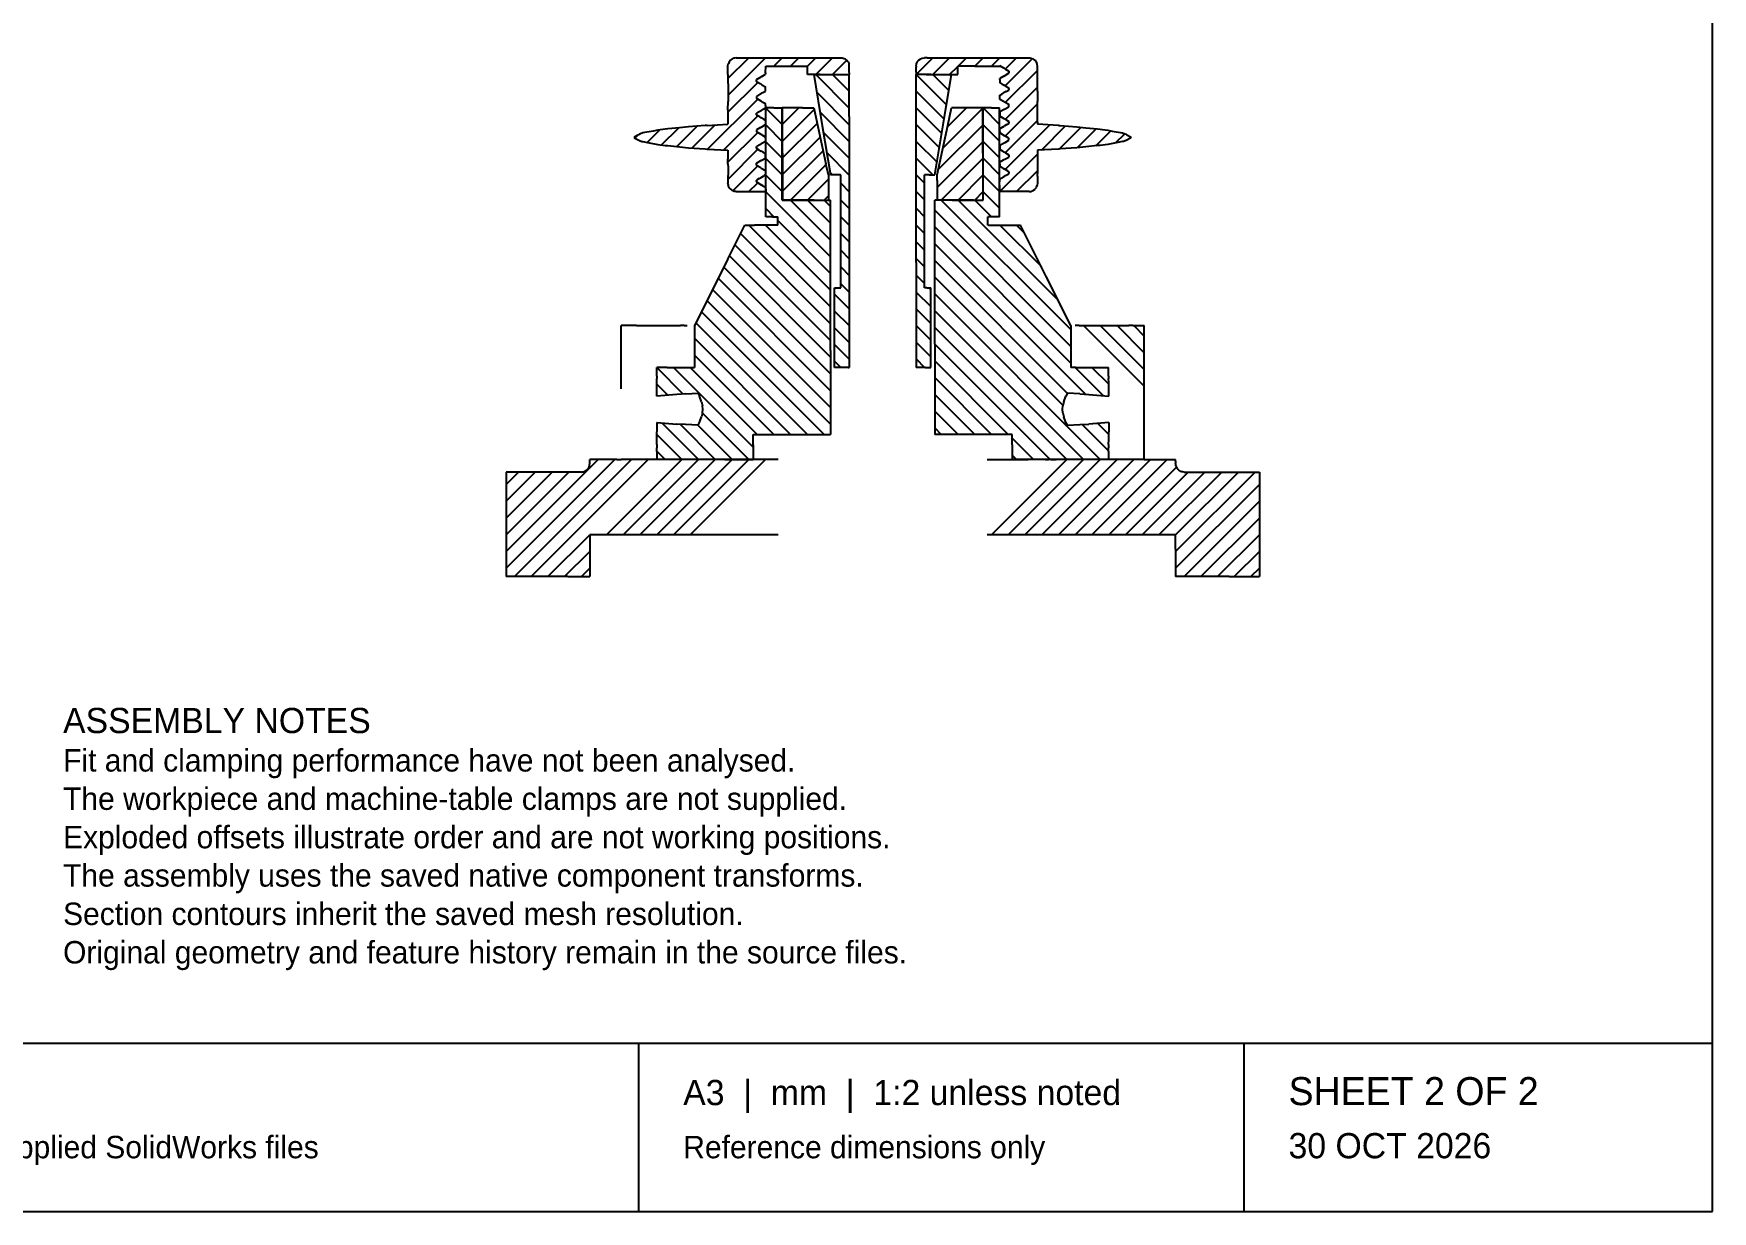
# Model space of a CAD drawing. Header units: millimetres. Extents: x 8 to 862, y 8 to 289.
# Drawn here: x 661.7 to 862.2, y 7.8 to 148.5 of the extents above; entities that cross this region are included whole.
import ezdxf

# ---------------------------------------------------------------- set-up
doc = ezdxf.new("R2010")
doc.units = ezdxf.units.MM
for name, color, linetype in [('BORDER', 7, 'Continuous'), ('HATCH', 8, 'Continuous'), ('NOTES', 7, 'Continuous'), ('OUTLINE', 7, 'Continuous')]:
    doc.layers.add(name, color=color, linetype=linetype)

msp = doc.modelspace()

# ---------------------------------------------------------------- linework, layer by layer
at = {"layer": 'BORDER'}
for p, q in [((862.24, 7.76), (862.24, 289.24)), ((457.76, 27.87), (862.24, 27.87)), ((733.99, 7.76), (733.99, 27.87)), ((806.31, 7.76), (806.31, 27.87)), ((457.76, 7.76), (862.24, 7.76))]:
    msp.add_line(p, q, dxfattribs=at)
at = {"layer": 'HATCH'}
for p, q in [((744.62, 143.12), (747.11, 145.61)), ((744.63, 141.13), (749.11, 145.61)), ((750.11, 144.61), (751.11, 145.61)), ((752.11, 144.61), (753.11, 145.61)), ((754.11, 144.61), (755.11, 145.61)), ((755.11, 143.61), (757.11, 145.61)), ((757.11, 143.61), (758.82, 145.32)), ((767.11, 143.61), (769.11, 145.61)), ((769.11, 143.61), (771.11, 145.61)), ((771.11, 143.61), (772.08, 144.58)), ((772.11, 144.61), (773.11, 145.61)), ((774.11, 144.61), (775.11, 145.61)), ((776.11, 144.61), (777.11, 145.61)), ((777.75, 142.25), (781.01, 145.51)), ((777.76, 144.25), (779.11, 145.61)), ((744.62, 139.12), (748.18, 142.67)), ((755.11, 143.61), (759.12, 139.6)), ((757.11, 143.61), (759.12, 141.6)), ((759.11, 143.61), (759.13, 143.63)), ((759.11, 143.61), (759.12, 143.6)), ((767.11, 143.61), (770.74, 139.98)), ((769.11, 143.61), (771.03, 141.69)), ((771.11, 143.61), (771.31, 143.41)), ((777.76, 140.26), (781.6, 144.09)), ((742.19, 134.69), (748.18, 140.68)), ((755.23, 141.49), (759.12, 137.6)), ((767.1, 141.62), (770.46, 138.26)), ((777.75, 138.25), (781.59, 142.09)), ((744.08, 134.58), (748.18, 138.68)), ((749.14, 139.58), (751.14, 137.58)), ((751.11, 139.61), (751.14, 139.58)), ((751.12, 137.62), (753.11, 139.61)), ((751.12, 135.62), (754.91, 139.41)), ((755.63, 139.09), (759.12, 135.6)), ((767.1, 139.62), (770.17, 136.55)), ((770.3, 134.8), (775.11, 139.61)), ((770.86, 137.36), (773.11, 139.61)), ((775.11, 139.61), (777.08, 137.64)), ((777.76, 136.25), (781.6, 140.1)), ((734.99, 135.49), (736.48, 136.98)), ((736.7, 135.2), (738.74, 137.24)), ((738.5, 135), (740.94, 137.43)), ((740.33, 134.83), (743.08, 137.58)), ((744.62, 133.12), (748.18, 136.67)), ((749.14, 137.58), (751.14, 135.58)), ((751.12, 133.62), (755.27, 137.77)), ((756.03, 136.69), (759.12, 133.6)), ((767.1, 137.62), (769.89, 134.83)), ((769.74, 132.24), (775.11, 137.61)), ((775.08, 137.64), (777.08, 135.64)), ((777.75, 134.25), (781.61, 138.11)), ((777.75, 132.25), (783.08, 137.58)), ((782.08, 134.57), (784.96, 137.46)), ((784.2, 134.7), (786.81, 137.31)), ((786.37, 134.87), (788.63, 137.12)), ((788.59, 135.09), (790.38, 136.88)), ((790.94, 135.43), (792.04, 136.53)), ((733.51, 136.01), (733.86, 136.36)), ((744.63, 131.12), (748.18, 134.68)), ((749.14, 135.58), (751.14, 133.58)), ((751.12, 131.62), (755.63, 136.13)), ((751.12, 129.62), (755.99, 134.49)), ((767.1, 135.62), (769.6, 133.12)), ((769.6, 130.1), (775.11, 135.61)), ((775.08, 135.64), (777.08, 133.64)), ((745.21, 129.71), (748.17, 132.67)), ((749.14, 133.58), (751.14, 131.58)), ((752.11, 128.61), (756.35, 132.85)), ((756.42, 134.29), (759.12, 131.6)), ((767.1, 133.62), (769.11, 131.61)), ((770.11, 128.61), (775.11, 133.61)), ((775.08, 133.64), (777.08, 131.64)), ((777.11, 129.61), (781.61, 134.11)), ((747.11, 129.61), (748.18, 130.68)), ((749.14, 131.58), (751.14, 129.58)), ((754.11, 128.61), (756.62, 131.12)), ((756.82, 131.9), (757.11, 131.61)), ((758.11, 130.61), (759.12, 129.6)), ((767.1, 131.62), (768.1, 130.62)), ((772.11, 128.61), (775.11, 131.61)), ((775.08, 131.64), (777.08, 129.64)), ((779.11, 129.61), (781.61, 132.11)), ((749.11, 129.61), (749.14, 129.64)), ((749.14, 129.58), (756.89, 121.83)), ((752.11, 128.61), (756.89, 123.83)), ((754.11, 128.61), (756.89, 125.83)), ((756.11, 128.61), (756.62, 129.11)), ((756.11, 128.61), (756.89, 127.83)), ((758.11, 128.61), (759.12, 127.6)), ((767.1, 129.62), (768.1, 128.62)), ((770.11, 128.61), (785.59, 113.13)), ((772.11, 128.61), (784.06, 116.65)), ((774.11, 128.61), (775.11, 129.61)), ((774.11, 128.61), (776.11, 126.61)), ((775.08, 129.64), (777.08, 127.64)), ((749.14, 127.58), (750.11, 126.61)), ((758.11, 126.61), (759.12, 125.6)), ((767.1, 127.62), (768.1, 126.62)), ((769.33, 127.39), (785.6, 111.12)), ((746.12, 124.6), (756.89, 113.83)), ((747.11, 125.61), (756.89, 115.83)), ((749.11, 125.61), (756.89, 117.83)), ((750.57, 126.15), (756.89, 119.83)), ((758.11, 124.61), (759.12, 123.6)), ((767.1, 125.62), (768.1, 124.62)), ((769.33, 125.39), (785.59, 109.12)), ((777.11, 125.61), (782.07, 120.65)), ((779.11, 125.61), (780.07, 124.65)), ((745.45, 123.26), (756.89, 111.83)), ((758.11, 122.61), (759.12, 121.6)), ((767.1, 123.62), (768.1, 122.62)), ((769.33, 123.39), (787.32, 105.4)), ((744.12, 120.6), (756.89, 107.83)), ((744.79, 121.93), (756.89, 109.83)), ((758.11, 120.61), (759.12, 119.6)), ((767.1, 121.62), (768.1, 120.62)), ((769.33, 121.39), (785.2, 105.51)), ((743.46, 119.26), (756.89, 105.83)), ((758.11, 118.61), (759.12, 117.6)), ((767.1, 119.62), (768.1, 118.62)), ((769.33, 119.39), (784.64, 104.08)), ((742.12, 116.6), (756.89, 101.83)), ((742.79, 117.93), (756.89, 103.83)), ((757.37, 117.35), (759.12, 115.6)), ((767.1, 117.62), (768.85, 115.87)), ((768.61, 118.11), (768.85, 117.87)), ((769.33, 117.39), (789.11, 97.61)), ((741.46, 115.26), (756.11, 100.61)), ((757.37, 115.35), (759.12, 113.6)), ((767.1, 115.62), (768.85, 113.87)), ((769.33, 115.39), (787.11, 97.61)), ((740.79, 113.93), (754.11, 100.61)), ((757.37, 113.35), (759.12, 111.6)), ((767.1, 113.62), (768.85, 111.87)), ((769.33, 113.39), (785.11, 97.61)), ((787.11, 113.61), (794.36, 106.36)), ((789.11, 113.61), (794.36, 108.36)), ((791.11, 113.61), (794.36, 110.36)), ((793.11, 113.61), (794.36, 112.36)), ((740.62, 112.1), (752.11, 100.61)), ((757.37, 111.35), (759.12, 109.6)), ((767.1, 111.62), (768.85, 109.87)), ((769.33, 111.39), (783.11, 97.61)), ((736.13, 108.59), (739.29, 105.43)), ((738.11, 108.61), (747.64, 99.08)), ((740.11, 108.61), (748.11, 100.61)), ((740.63, 110.09), (750.11, 100.61)), ((757.37, 109.35), (758.11, 108.61)), ((767.1, 109.62), (768.11, 108.61)), ((769.33, 109.39), (778.11, 100.61)), ((786.11, 108.61), (789.49, 105.23)), ((788.11, 108.61), (790.11, 106.61)), ((736.11, 106.6), (737.43, 105.29)), ((769.33, 107.39), (776.11, 100.61)), ((769.33, 105.39), (774.11, 100.61)), ((741.58, 103.14), (747.11, 97.61)), ((769.33, 103.39), (772.11, 100.61)), ((736.11, 100.61), (739.11, 97.61)), ((736.73, 101.99), (741.11, 97.61)), ((738.9, 101.82), (743.11, 97.61)), ((741.02, 101.7), (745.11, 97.61)), ((769.33, 101.39), (770.11, 100.61)), ((786.93, 101.79), (790.09, 98.63)), ((788.79, 101.93), (790.11, 100.61)), ((736.13, 98.59), (737.11, 97.61)), ((778.58, 100.14), (781.11, 97.61)), ((718.11, 84.61), (731.11, 97.61)), ((718.11, 86.61), (729.11, 97.61)), ((719.11, 83.61), (733.11, 97.61)), ((721.11, 83.61), (735.11, 97.61)), ((730.11, 88.61), (739.11, 97.61)), ((732.11, 88.61), (741.11, 97.61)), ((734.11, 88.61), (743.11, 97.61)), ((736.11, 88.61), (745.11, 97.61)), ((738.11, 88.61), (747.11, 97.61)), ((740.11, 88.61), (749.11, 97.61)), ((776.11, 88.61), (785.11, 97.61)), ((778.11, 88.61), (787.11, 97.61)), ((778.58, 98.14), (779.11, 97.61)), ((780.11, 88.61), (789.11, 97.61)), ((782.11, 88.61), (791.11, 97.61)), ((784.11, 88.61), (793.11, 97.61)), ((786.11, 88.61), (795.11, 97.61)), ((788.11, 88.61), (797.11, 97.61)), ((790.11, 88.61), (798.21, 96.7)), ((718.11, 88.61), (725.61, 96.11)), ((718.11, 90.61), (723.61, 96.11)), ((718.11, 92.61), (721.61, 96.11)), ((718.11, 94.61), (719.61, 96.11)), ((792.11, 88.61), (799.61, 96.11)), ((794.11, 88.61), (801.61, 96.11)), ((796.11, 88.61), (803.61, 96.11)), ((798.11, 86.61), (807.61, 96.11)), ((798.11, 88.61), (805.61, 96.11)), ((798.11, 84.61), (808.11, 94.61)), ((799.11, 83.61), (808.11, 92.61)), ((801.11, 83.61), (808.11, 90.61)), ((723.11, 83.61), (728.11, 88.61)), ((803.11, 83.61), (808.11, 88.61)), ((725.11, 83.61), (728.11, 86.61)), ((805.11, 83.61), (808.11, 86.61)), ((727.11, 83.61), (728.11, 84.61)), ((807.11, 83.61), (808.11, 84.61))]:
    msp.add_line(p, q, dxfattribs=at)
at = {"layer": 'OUTLINE'}
for p, q in [((744.62, 144.65), (744.65, 144.87)), ((744.62, 144.61), (744.62, 144.65)), ((744.62, 143.62), (744.62, 144.61)), ((744.67, 144.9), (744.65, 144.87)), ((744.75, 145.11), (744.67, 144.9)), ((744.78, 145.14), (744.75, 145.11)), ((744.91, 145.32), (744.78, 145.14)), ((744.94, 145.34), (744.91, 145.32)), ((745.12, 145.47), (744.94, 145.34)), ((745.16, 145.49), (745.12, 145.47)), ((745.36, 145.57), (745.16, 145.49)), ((745.4, 145.58), (745.36, 145.57)), ((745.62, 145.61), (745.4, 145.58)), ((745.62, 145.61), (750.45, 145.61)), ((749.12, 143.81), (749.14, 144.61)), ((749.14, 144.61), (753.56, 144.61)), ((750.45, 145.61), (758.13, 145.61)), ((753.56, 144.61), (754.12, 144.61)), ((754.12, 143.69), (754.12, 144.61)), ((758.13, 145.61), (758.27, 145.59)), ((758.27, 145.59), (758.38, 145.57)), ((758.38, 145.57), (758.52, 145.52)), ((758.52, 145.52), (758.62, 145.47)), ((758.62, 145.47), (758.74, 145.38)), ((758.74, 145.38), (758.83, 145.32)), ((758.83, 145.32), (758.92, 145.2)), ((758.92, 145.2), (758.99, 145.11)), ((758.99, 145.11), (759.05, 144.97)), ((759.05, 144.97), (759.09, 144.87)), ((759.11, 144.72), (759.09, 144.87)), ((759.12, 144.61), (759.11, 144.72)), ((759.12, 144.05), (759.12, 144.61)), ((767.09, 143.9), (767.11, 144.49)), ((767.11, 144.62), (767.14, 144.87)), ((767.11, 144.61), (767.11, 144.62)), ((767.11, 144.61), (767.11, 144.49)), ((767.14, 144.87), (767.24, 145.09)), ((767.24, 145.11), (767.39, 145.3)), ((767.24, 145.09), (767.24, 145.11)), ((767.39, 145.3), (767.4, 145.32)), ((767.4, 145.32), (767.6, 145.46)), ((767.6, 145.46), (767.61, 145.47)), ((767.61, 145.47), (767.83, 145.57)), ((767.83, 145.57), (767.85, 145.57)), ((767.85, 145.57), (768.09, 145.61)), ((768.09, 145.61), (768.11, 145.61)), ((768.41, 145.61), (768.11, 145.61)), ((768.41, 145.61), (769.2, 145.61)), ((769.2, 145.61), (780.6, 145.61)), ((774.12, 144.61), (772.08, 144.61)), ((772.08, 144.19), (772.08, 144.61)), ((774.12, 144.61), (777.08, 144.61)), ((777.08, 144.61), (777.11, 144.62)), ((777.11, 144.63), (777.11, 144.62)), ((777.57, 144.36), (777.11, 144.63)), ((780.6, 145.61), (780.69, 145.6)), ((780.69, 145.6), (780.86, 145.57)), ((780.86, 145.57), (780.94, 145.54)), ((780.94, 145.54), (781.1, 145.47)), ((781.1, 145.47), (781.17, 145.42)), ((781.17, 145.42), (781.31, 145.32)), ((781.31, 145.32), (781.36, 145.24)), ((781.36, 145.24), (781.46, 145.11)), ((781.46, 145.11), (781.5, 145.02)), ((781.5, 145.02), (781.56, 144.87)), ((781.58, 144.77), (781.56, 144.87)), ((781.6, 144.61), (781.58, 144.77)), ((781.59, 141.63), (781.6, 144.61)), ((744.62, 143.62), (744.62, 143.4)), ((744.62, 143.4), (744.64, 141.63)), ((748.13, 143.06), (748.04, 143)), ((748.04, 142.9), (748.04, 143)), ((748.04, 142.9), (748.04, 142.88)), ((748.04, 142.78), (748.04, 142.88)), ((748.04, 142.78), (748.04, 142.75)), ((748.49, 142.49), (748.04, 142.75)), ((748.13, 143.06), (748.58, 143.32)), ((748.58, 142.44), (748.49, 142.49)), ((748.68, 143.37), (748.58, 143.32)), ((748.58, 142.44), (748.68, 142.38)), ((748.68, 143.37), (749.12, 143.63)), ((749.12, 143.81), (749.12, 143.63)), ((754.12, 143.61), (754.12, 143.69)), ((755.64, 143.61), (754.12, 143.61)), ((754.88, 143.61), (755.89, 137.49)), ((754.88, 143.61), (758.47, 143.61)), ((755.64, 143.61), (758.4, 143.61)), ((758.4, 143.61), (759.13, 143.61)), ((758.47, 143.61), (759.12, 143.61)), ((759.13, 143.61), (759.12, 144.05)), ((759.12, 138.61), (759.12, 143.61)), ((767.09, 143.9), (767.09, 143.61)), ((768.31, 143.61), (767.09, 143.61)), ((768.86, 143.61), (767.1, 143.61)), ((767.1, 121.14), (767.1, 143.61)), ((768.31, 143.61), (772.08, 143.61)), ((768.86, 143.61), (771.35, 143.61)), ((770.5, 138.54), (771.35, 143.61)), ((772.08, 143.61), (772.08, 144.19)), ((777.11, 143.02), (777.1, 142.63)), ((777.39, 142.46), (777.1, 142.63)), ((777.57, 143.4), (777.11, 143.13)), ((777.11, 143.02), (777.11, 143.13)), ((777.39, 142.46), (777.64, 142.32)), ((777.65, 144.32), (777.57, 144.36)), ((777.57, 143.4), (777.65, 143.44)), ((777.71, 144.28), (777.65, 144.32)), ((777.65, 143.44), (778.12, 143.72)), ((777.71, 144.28), (778.19, 144)), ((778.12, 143.72), (778.19, 143.75)), ((778.19, 143.99), (778.19, 144)), ((778.19, 143.99), (778.19, 143.88)), ((778.19, 143.86), (778.19, 143.88)), ((778.19, 143.86), (778.19, 143.75)), ((744.64, 141.63), (744.63, 141.12)), ((744.63, 141.12), (744.63, 140.4)), ((748.44, 141.24), (748.04, 141)), ((748.04, 140.97), (748.04, 141)), ((748.04, 140.97), (748.04, 140.88)), ((748.04, 140.85), (748.04, 140.88)), ((748.04, 140.85), (748.04, 140.75)), ((748.19, 140.67), (748.04, 140.75)), ((748.58, 140.44), (748.19, 140.67)), ((748.44, 141.24), (748.58, 141.32)), ((748.58, 141.32), (748.73, 141.4)), ((748.73, 140.36), (748.58, 140.44)), ((748.68, 142.38), (749.12, 142.13)), ((748.73, 141.4), (749.12, 141.63)), ((749.11, 141.94), (749.12, 142.13)), ((749.12, 141.63), (749.11, 141.94)), ((777.1, 141.13), (777.34, 141.27)), ((777.11, 140.65), (777.1, 141.13)), ((777.11, 140.65), (777.11, 140.63)), ((777.63, 140.33), (777.11, 140.63)), ((777.34, 141.27), (777.64, 141.44)), ((777.93, 142.15), (777.64, 142.32)), ((777.88, 141.58), (777.64, 141.44)), ((777.88, 141.58), (778.18, 141.75)), ((777.93, 142.15), (778.18, 142)), ((778.18, 141.94), (778.18, 142)), ((778.18, 141.94), (778.18, 141.88)), ((778.18, 141.81), (778.18, 141.88)), ((778.18, 141.81), (778.18, 141.75)), ((781.59, 141.63), (781.59, 141.11)), ((781.59, 141.11), (781.6, 140.4)), ((744.62, 139.39), (744.61, 137.92)), ((744.62, 139.39), (744.63, 140.4)), ((748.21, 139.1), (748.04, 139)), ((748.04, 138.92), (748.04, 139)), ((748.04, 138.92), (748.04, 138.88)), ((748.04, 138.79), (748.04, 138.88)), ((748.04, 138.79), (748.04, 138.75)), ((748.42, 138.54), (748.04, 138.75)), ((748.21, 139.1), (748.58, 139.32)), ((748.58, 138.44), (748.42, 138.54)), ((748.75, 139.42), (748.58, 139.32)), ((748.96, 138.22), (748.58, 138.44)), ((748.73, 140.36), (749.12, 140.13)), ((748.75, 139.42), (749.12, 139.63)), ((749.12, 139.9), (749.12, 140.13)), ((749.12, 139.9), (749.12, 139.63)), ((750.1, 139.61), (749.14, 139.61)), ((749.14, 133.83), (749.14, 139.61)), ((750.1, 139.61), (751.14, 139.61)), ((753.52, 139.61), (751.12, 139.61)), ((751.12, 134.83), (751.12, 139.61)), ((751.14, 134.21), (751.14, 139.61)), ((753.52, 139.61), (754.87, 139.61)), ((754.87, 139.61), (756.33, 132.92)), ((759.12, 138.61), (759.12, 108.61)), ((769.35, 131.61), (770.5, 138.54)), ((770.89, 137.5), (771.35, 139.61)), ((774.07, 139.61), (771.35, 139.61)), ((775.11, 139.61), (774.07, 139.61)), ((776.12, 139.61), (775.08, 139.61)), ((775.08, 134.21), (775.08, 139.61)), ((775.11, 129.33), (775.11, 139.61)), ((776.12, 139.61), (777.08, 139.61)), ((777.08, 133.83), (777.08, 139.61)), ((777.11, 139.1), (777.1, 138.63)), ((777.1, 138.63), (777.31, 138.51)), ((777.63, 139.43), (777.11, 139.13)), ((777.11, 139.13), (777.11, 139.1)), ((777.64, 138.32), (777.31, 138.51)), ((777.63, 140.33), (777.65, 140.32)), ((777.65, 139.44), (777.63, 139.43)), ((778.18, 140.01), (777.65, 140.32)), ((777.65, 139.44), (777.66, 139.45)), ((777.66, 139.45), (778.19, 139.75)), ((778.18, 140.01), (778.19, 140)), ((778.19, 139.88), (778.19, 140)), ((778.19, 139.88), (778.19, 139.88)), ((778.19, 139.76), (778.19, 139.88)), ((778.19, 139.76), (778.19, 139.75)), ((781.6, 139.39), (781.6, 140.4)), ((781.61, 137.92), (781.6, 139.39)), ((733.95, 136.41), (733.41, 136.11)), ((734.04, 136.5), (733.95, 136.41)), ((734.17, 136.53), (734.04, 136.5)), ((734.46, 136.63), (734.17, 136.53)), ((735.68, 136.84), (734.46, 136.63)), ((736.24, 136.95), (735.68, 136.84)), ((736.54, 136.98), (736.24, 136.95)), ((737.43, 137.11), (736.54, 136.98)), ((738.85, 137.25), (737.43, 137.11)), ((739.91, 137.36), (738.85, 137.25)), ((741.92, 137.51), (739.91, 137.36)), ((742.13, 137.52), (741.92, 137.51)), ((742.13, 137.52), (744.61, 137.67)), ((744.61, 137.92), (744.61, 137.67)), ((748.51, 137.28), (748.03, 137)), ((748.03, 136.99), (748.03, 137)), ((748.03, 136.99), (748.03, 136.88)), ((748.03, 136.86), (748.03, 136.88)), ((748.03, 136.86), (748.03, 136.75)), ((748.1, 136.72), (748.03, 136.75)), ((748.58, 136.44), (748.1, 136.72)), ((748.51, 137.28), (748.58, 137.32)), ((748.58, 137.32), (748.66, 137.36)), ((748.66, 136.4), (748.58, 136.44)), ((748.66, 137.36), (749.12, 137.63)), ((748.66, 136.4), (749.12, 136.13)), ((749.12, 138.13), (748.96, 138.22)), ((749.12, 138.13), (749.11, 137.77)), ((749.11, 137.77), (749.12, 137.63)), ((755.89, 137.49), (756.87, 131.61)), ((769.6, 131.61), (770.89, 137.5)), ((777.41, 137.31), (777.1, 137.13)), ((777.11, 136.78), (777.1, 137.13)), ((777.11, 136.78), (777.1, 136.63)), ((777.54, 136.37), (777.1, 136.63)), ((777.41, 137.31), (777.64, 137.44)), ((777.85, 138.19), (777.64, 138.32)), ((777.96, 137.63), (777.64, 137.44)), ((777.85, 138.19), (778.18, 138)), ((777.96, 137.63), (778.18, 137.75)), ((778.18, 137.95), (778.18, 138)), ((778.18, 137.95), (778.18, 137.88)), ((778.18, 137.83), (778.18, 137.88)), ((778.18, 137.83), (778.18, 137.75)), ((781.61, 137.92), (781.61, 137.67)), ((784.1, 137.52), (781.61, 137.67)), ((784.1, 137.52), (784.31, 137.51)), ((784.31, 137.51), (786.31, 137.36)), ((786.31, 137.36), (787.37, 137.25)), ((787.37, 137.25), (788.79, 137.11)), ((788.79, 137.11), (789.69, 136.98)), ((789.69, 136.98), (789.99, 136.95)), ((789.99, 136.95), (790.54, 136.84)), ((790.54, 136.84), (791.76, 136.63)), ((791.76, 136.63), (792.05, 136.53)), ((792.05, 136.53), (792.18, 136.5)), ((792.18, 136.5), (792.27, 136.41)), ((792.27, 136.41), (792.81, 136.11)), ((733.41, 136.11), (733.5, 136.02)), ((733.5, 136.02), (734.04, 135.71)), ((734.04, 135.71), (734.33, 135.61)), ((734.33, 135.61), (734.46, 135.59)), ((734.46, 135.59), (735, 135.48)), ((735, 135.48), (736.23, 135.26)), ((736.23, 135.26), (737.14, 135.14)), ((737.14, 135.14), (737.43, 135.11)), ((737.43, 135.11), (738.86, 134.97)), ((738.86, 134.97), (739.92, 134.86)), ((739.92, 134.86), (741.92, 134.71)), ((741.92, 134.71), (742.13, 134.7)), ((742.13, 134.7), (744.61, 134.55)), ((744.61, 134.55), (744.61, 134.39)), ((744.61, 134.39), (744.62, 133.51)), ((748.29, 135.15), (748.04, 135)), ((748.04, 134.94), (748.04, 135)), ((748.04, 134.94), (748.04, 134.88)), ((748.04, 134.81), (748.04, 134.88)), ((748.04, 134.81), (748.04, 134.75)), ((748.34, 134.58), (748.04, 134.75)), ((748.29, 135.15), (748.58, 135.32)), ((748.34, 134.58), (748.58, 134.44)), ((748.83, 135.46), (748.58, 135.32)), ((748.88, 134.27), (748.58, 134.44)), ((748.83, 135.46), (749.12, 135.63)), ((749.11, 136.02), (749.12, 136.13)), ((749.11, 136.02), (749.12, 135.63)), ((751.12, 128.61), (751.12, 134.83)), ((777.54, 135.38), (777.1, 135.13)), ((777.1, 135.13), (777.11, 134.94)), ((777.11, 134.94), (777.1, 134.63)), ((777.49, 134.4), (777.1, 134.63)), ((777.64, 134.32), (777.49, 134.4)), ((777.54, 136.37), (777.64, 136.32)), ((777.64, 135.44), (777.54, 135.38)), ((778.09, 136.06), (777.64, 136.32)), ((777.64, 135.44), (777.73, 135.49)), ((777.73, 135.49), (778.19, 135.75)), ((778.09, 136.06), (778.19, 136)), ((778.19, 135.9), (778.19, 136)), ((778.19, 135.9), (778.19, 135.88)), ((778.19, 135.78), (778.19, 135.88)), ((778.19, 135.78), (778.19, 135.75)), ((784.1, 134.7), (781.61, 134.55)), ((781.61, 134.55), (781.61, 134.08)), ((784.31, 134.71), (784.1, 134.7)), ((786.3, 134.86), (784.31, 134.71)), ((787.36, 134.97), (786.3, 134.86)), ((788.79, 135.11), (787.36, 134.97)), ((789.09, 135.14), (788.79, 135.11)), ((789.99, 135.26), (789.09, 135.14)), ((791.22, 135.48), (789.99, 135.26)), ((791.76, 135.59), (791.22, 135.48)), ((791.89, 135.61), (791.76, 135.59)), ((792.18, 135.71), (791.89, 135.61)), ((792.72, 136.02), (792.18, 135.71)), ((792.81, 136.11), (792.72, 136.02)), ((744.62, 132.92), (744.62, 133.51)), ((744.62, 132.92), (744.63, 132.51)), ((744.63, 132.51), (744.62, 130.61)), ((748.04, 133.01), (748.03, 133)), ((748.03, 132.88), (748.03, 133)), ((748.03, 132.88), (748.03, 132.88)), ((748.03, 132.76), (748.03, 132.88)), ((748.03, 132.76), (748.03, 132.75)), ((748.56, 132.45), (748.03, 132.75)), ((748.04, 133.01), (748.57, 133.32)), ((748.57, 132.44), (748.56, 132.45)), ((748.59, 133.33), (748.57, 133.32)), ((748.57, 132.44), (748.59, 132.43)), ((748.59, 133.33), (749.11, 133.63)), ((748.59, 132.43), (749.11, 132.13)), ((749.12, 134.13), (748.88, 134.27)), ((749.11, 133.65), (749.12, 134.13)), ((749.11, 133.65), (749.11, 133.63)), ((749.14, 126.61), (749.14, 133.83)), ((751.14, 134.21), (751.14, 128.61)), ((756.62, 131.61), (756.33, 132.92)), ((775.08, 134.21), (775.08, 128.61)), ((777.08, 126.61), (777.08, 133.83)), ((777.49, 133.36), (777.1, 133.13)), ((777.11, 132.9), (777.1, 133.13)), ((777.11, 132.9), (777.1, 132.63)), ((777.47, 132.42), (777.1, 132.63)), ((777.47, 132.42), (777.64, 132.32)), ((777.49, 133.36), (777.64, 133.44)), ((777.78, 134.24), (777.64, 134.32)), ((777.64, 133.44), (778.04, 133.67)), ((777.78, 134.24), (778.18, 134)), ((778.04, 133.67), (778.18, 133.75)), ((778.18, 133.97), (778.18, 134)), ((778.18, 133.97), (778.18, 133.88)), ((778.18, 133.85), (778.18, 133.88)), ((778.18, 133.85), (778.18, 133.75)), ((781.61, 134.08), (781.61, 132.41)), ((781.61, 132.41), (781.61, 131.77)), ((744.65, 130.45), (744.62, 130.61)), ((744.65, 130.45), (744.66, 130.35)), ((748.37, 131.19), (748.04, 131)), ((748.04, 130.95), (748.04, 131)), ((748.04, 130.95), (748.04, 130.88)), ((748.04, 130.83), (748.04, 130.88)), ((748.04, 130.83), (748.04, 130.75)), ((748.27, 130.63), (748.04, 130.75)), ((748.27, 130.63), (748.58, 130.44)), ((748.37, 131.19), (748.58, 131.32)), ((748.58, 131.32), (748.91, 131.51)), ((748.81, 130.31), (748.58, 130.44)), ((749.12, 131.63), (748.91, 131.51)), ((749.11, 132.13), (749.11, 132.1)), ((749.11, 132.1), (749.12, 131.63)), ((756.62, 131.61), (756.62, 129.21)), ((758.06, 131.61), (756.87, 131.61)), ((758.06, 131.61), (758.11, 131.61)), ((758.11, 131.3), (758.11, 131.61)), ((758.11, 118.11), (758.11, 131.3)), ((768.1, 124.55), (768.1, 131.61)), ((768.67, 131.61), (768.1, 131.61)), ((768.67, 131.61), (769.35, 131.61)), ((769.61, 130.95), (769.6, 131.61)), ((769.61, 130.95), (769.6, 128.61)), ((777.08, 130.37), (777.1, 131.13)), ((777.08, 130.37), (777.08, 129.61)), ((777.1, 131.13), (777.26, 131.22)), ((777.26, 131.22), (777.64, 131.44)), ((778.01, 132.1), (777.64, 132.32)), ((777.64, 131.44), (777.8, 131.54)), ((777.8, 131.54), (778.18, 131.75)), ((778.01, 132.1), (778.18, 132)), ((778.18, 131.92), (778.18, 132)), ((778.18, 131.92), (778.18, 131.88)), ((778.18, 131.79), (778.18, 131.88)), ((778.18, 131.79), (778.18, 131.75)), ((781.6, 130.61), (781.57, 130.39)), ((781.57, 130.39), (781.57, 130.35)), ((781.61, 131.26), (781.6, 130.61)), ((781.61, 131.45), (781.61, 131.77)), ((781.61, 131.45), (781.61, 131.26)), ((744.69, 130.27), (744.66, 130.35)), ((744.76, 130.11), (744.69, 130.27)), ((744.81, 130.04), (744.76, 130.11)), ((744.92, 129.9), (744.81, 130.04)), ((744.99, 129.85), (744.92, 129.9)), ((745.12, 129.74), (744.99, 129.85)), ((745.21, 129.71), (745.12, 129.74)), ((745.37, 129.64), (745.21, 129.71)), ((745.46, 129.63), (745.37, 129.64)), ((745.62, 129.61), (745.46, 129.63)), ((745.62, 129.61), (747.36, 129.61)), ((747.36, 129.61), (749.14, 129.61)), ((748.81, 130.31), (749.12, 130.13)), ((749.13, 129.93), (749.12, 130.13)), ((749.13, 129.93), (749.14, 129.61)), ((751.12, 128.61), (755.46, 128.61)), ((754.91, 128.61), (751.14, 128.61)), ((754.91, 128.61), (756.89, 128.61)), ((755.46, 128.61), (756.62, 128.61)), ((756.62, 129.21), (756.62, 128.61)), ((756.89, 110.63), (756.89, 128.61)), ((771.4, 128.61), (769.33, 128.61)), ((769.33, 111.39), (769.33, 128.61)), ((773.97, 128.61), (769.6, 128.61)), ((771.4, 128.61), (775.08, 128.61)), ((773.97, 128.61), (775.11, 128.61)), ((775.11, 128.61), (775.11, 129.33)), ((779.96, 129.61), (777.08, 129.61)), ((780.6, 129.61), (779.96, 129.61)), ((780.6, 129.61), (780.64, 129.61)), ((780.64, 129.61), (780.86, 129.64)), ((780.86, 129.64), (780.9, 129.66)), ((780.9, 129.66), (781.1, 129.74)), ((781.1, 129.74), (781.14, 129.77)), ((781.14, 129.77), (781.31, 129.9)), ((781.31, 129.9), (781.33, 129.93)), ((781.33, 129.93), (781.47, 130.11)), ((781.47, 130.11), (781.48, 130.15)), ((781.48, 130.15), (781.57, 130.35)), ((749.93, 126.61), (749.14, 126.61)), ((749.93, 126.61), (750.57, 126.61)), ((750.57, 126.13), (750.57, 126.61)), ((775.68, 125.63), (775.68, 126.61)), ((775.74, 126.61), (775.68, 126.61)), ((777.08, 126.61), (775.74, 126.61)), ((744.59, 121.53), (746.63, 125.61)), ((746.63, 125.61), (747.78, 125.61)), ((750.57, 125.61), (747.78, 125.61)), ((750.57, 125.61), (750.57, 126.13)), ((768.1, 118.11), (768.1, 124.55)), ((775.68, 125.61), (775.68, 125.63)), ((775.74, 125.61), (775.68, 125.61)), ((775.74, 125.61), (775.95, 125.61)), ((775.95, 125.61), (779.59, 125.61)), ((782.66, 119.47), (779.59, 125.61)), ((744.59, 121.53), (740.63, 113.61)), ((767.1, 121.14), (767.1, 108.61)), ((785.59, 113.61), (782.66, 119.47)), ((757.37, 111.62), (757.37, 118.11)), ((757.37, 118.11), (758.06, 118.11)), ((758.06, 118.11), (758.11, 118.11)), ((768.39, 118.11), (768.1, 118.11)), ((768.39, 118.11), (768.85, 118.11)), ((768.85, 111.62), (768.85, 118.11)), ((731.86, 106.07), (731.86, 113.61)), ((733.44, 113.61), (731.86, 113.61)), ((733.71, 113.61), (733.44, 113.61)), ((733.71, 113.61), (734.02, 113.61)), ((734.02, 113.61), (734.34, 113.61)), ((734.34, 113.61), (738.31, 113.61)), ((738.31, 113.61), (738.63, 113.61)), ((738.63, 113.61), (738.94, 113.61)), ((739.2, 113.61), (738.94, 113.61)), ((739.39, 113.61), (739.2, 113.61)), ((739.39, 113.61), (739.52, 113.61)), ((739.52, 113.61), (739.56, 113.61)), ((739.56, 113.61), (739.74, 113.61)), ((740.63, 113.61), (740.62, 111.55)), ((785.59, 113.61), (785.6, 110.67)), ((786.59, 113.61), (786.11, 113.61)), ((786.59, 113.61), (791.88, 113.61)), ((791.88, 113.61), (792.21, 113.61)), ((792.21, 113.61), (792.51, 113.61)), ((792.78, 113.61), (792.51, 113.61)), ((792.99, 113.61), (792.78, 113.61)), ((792.99, 113.61), (794.36, 113.61)), ((794.36, 97.61), (794.36, 113.61)), ((740.62, 111.55), (740.64, 108.61)), ((756.89, 110.63), (756.89, 100.61)), ((757.37, 108.61), (757.37, 111.62)), ((768.85, 108.61), (768.85, 111.62)), ((769.33, 111.39), (769.33, 100.61)), ((785.6, 110.67), (785.59, 108.61)), ((736.13, 107.78), (736.13, 108.61)), ((737.35, 108.61), (736.13, 108.61)), ((737.35, 108.61), (740.64, 108.61)), ((758.64, 108.61), (757.37, 108.61)), ((758.98, 108.61), (758.64, 108.61)), ((758.98, 108.61), (759.12, 108.61)), ((768.19, 108.61), (767.1, 108.61)), ((768.19, 108.61), (768.85, 108.61)), ((786.17, 108.61), (785.59, 108.61)), ((786.17, 108.61), (787.59, 108.61)), ((787.59, 108.61), (790.09, 108.61)), ((790.1, 107.78), (790.09, 108.61)), ((736.11, 106.09), (736.12, 106.82)), ((736.12, 107.58), (736.13, 107.78)), ((736.12, 107.58), (736.12, 107.28)), ((736.12, 106.82), (736.12, 107.28)), ((790.1, 107.58), (790.1, 107.78)), ((790.1, 107.58), (790.1, 107.28)), ((790.11, 106.82), (790.1, 107.28)), ((790.11, 106.09), (790.11, 106.82)), ((736.11, 105.18), (736.11, 106.09)), ((738.51, 105.38), (736.11, 105.18)), ((739.55, 105.44), (738.51, 105.38)), ((739.55, 105.44), (741.05, 105.52)), ((741.05, 105.52), (741.22, 105.18)), ((741.48, 104.51), (741.22, 105.18)), ((741.48, 104.51), (741.6, 104.02)), ((784.74, 104.51), (784.63, 104.02)), ((784.74, 104.51), (785, 105.18)), ((785.17, 105.52), (785, 105.18)), ((786.68, 105.44), (785.17, 105.52)), ((786.68, 105.44), (787.72, 105.38)), ((787.72, 105.38), (790.11, 105.18)), ((790.11, 105.18), (790.11, 106.09)), ((741.22, 102.04), (741.48, 102.71)), ((741.6, 103.19), (741.48, 102.71)), ((741.63, 103.61), (741.6, 104.02)), ((741.6, 103.19), (741.63, 103.61)), ((784.59, 103.61), (784.63, 104.02)), ((784.63, 103.19), (784.59, 103.61)), ((784.63, 103.19), (784.74, 102.71)), ((785, 102.04), (784.74, 102.71)), ((736.11, 102.04), (736.11, 100.9)), ((736.11, 102.04), (738.51, 101.84)), ((736.12, 99.98), (736.11, 100.9)), ((739.55, 101.78), (738.51, 101.84)), ((741.05, 101.7), (739.55, 101.78)), ((741.05, 101.7), (741.22, 102.04)), ((747.64, 100.61), (753.66, 100.61)), ((747.64, 99.34), (747.64, 100.61)), ((753.66, 100.61), (756.89, 100.61)), ((772.72, 100.61), (769.33, 100.61)), ((778.58, 100.61), (772.72, 100.61)), ((778.58, 99.34), (778.58, 100.61)), ((785.17, 101.7), (785, 102.04)), ((785.17, 101.7), (786.68, 101.78)), ((786.68, 101.78), (787.72, 101.84)), ((790.11, 102.04), (787.72, 101.84)), ((790.11, 102.04), (790.11, 100.9)), ((790.11, 99.98), (790.11, 100.9)), ((736.12, 99.4), (736.12, 99.98)), ((736.12, 99.4), (736.12, 99.02)), ((736.13, 98.75), (736.12, 99.02)), ((736.13, 98.57), (736.13, 98.75)), ((736.13, 98.57), (736.13, 97.61)), ((747.64, 99.34), (747.64, 97.61)), ((778.58, 99.34), (778.58, 97.61)), ((790.09, 98.57), (790.1, 98.75)), ((790.09, 98.57), (790.09, 97.61)), ((790.1, 99.4), (790.11, 99.98)), ((790.1, 99.4), (790.1, 99.02)), ((790.1, 98.75), (790.1, 99.02)), ((727.61, 96.24), (727.71, 96.32)), ((727.71, 96.32), (727.82, 96.4)), ((727.82, 96.4), (727.9, 96.5)), ((727.9, 96.5), (727.98, 96.61)), ((727.98, 96.61), (728.03, 96.73)), ((728.03, 96.73), (728.08, 96.85)), ((728.08, 96.85), (728.09, 96.98)), ((728.09, 96.98), (728.11, 97.11)), ((728.11, 97.4), (728.11, 97.61)), ((731.34, 97.61), (728.11, 97.61)), ((728.11, 97.11), (728.11, 97.4)), ((731.34, 97.61), (731.57, 97.61)), ((731.57, 97.61), (731.86, 97.61)), ((732.17, 97.61), (731.86, 97.61)), ((732.5, 97.61), (732.17, 97.61)), ((750.61, 97.61), (732.5, 97.61)), ((744.26, 97.61), (736.13, 97.61)), ((744.26, 97.61), (747.64, 97.61)), ((775.61, 97.61), (780.49, 97.61)), ((781.96, 97.61), (778.58, 97.61)), ((782.56, 97.61), (780.49, 97.61)), ((790.09, 97.61), (781.96, 97.61)), ((782.56, 97.61), (782.71, 97.61)), ((782.71, 97.61), (782.93, 97.61)), ((783.2, 97.61), (782.93, 97.61)), ((783.2, 97.61), (783.51, 97.61)), ((783.51, 97.61), (783.83, 97.61)), ((793.73, 97.61), (783.83, 97.61)), ((794.05, 97.61), (793.73, 97.61)), ((794.36, 97.61), (794.05, 97.61)), ((794.36, 97.61), (794.65, 97.61)), ((794.65, 97.61), (798.11, 97.61)), ((798.11, 97.4), (798.11, 97.61)), ((798.11, 97.4), (798.11, 97.11)), ((798.13, 96.98), (798.11, 97.11)), ((798.15, 96.85), (798.13, 96.98)), ((798.2, 96.73), (798.15, 96.85)), ((798.25, 96.61), (798.2, 96.73)), ((798.32, 96.5), (798.25, 96.61)), ((798.4, 96.4), (798.32, 96.5)), ((798.51, 96.32), (798.4, 96.4)), ((798.61, 96.24), (798.51, 96.32)), ((718.11, 96.11), (718.11, 92.02)), ((723.9, 96.11), (718.11, 96.11)), ((727.11, 96.11), (723.9, 96.11)), ((727.11, 96.11), (727.24, 96.13)), ((727.24, 96.13), (727.37, 96.14)), ((727.37, 96.14), (727.49, 96.19)), ((727.49, 96.19), (727.61, 96.24)), ((798.73, 96.19), (798.61, 96.24)), ((798.85, 96.14), (798.73, 96.19)), ((798.98, 96.13), (798.85, 96.14)), ((799.11, 96.11), (798.98, 96.13)), ((799.11, 96.11), (802.33, 96.11)), ((802.33, 96.11), (808.11, 96.11)), ((808.11, 96.11), (808.11, 87.7)), ((718.11, 92.02), (718.11, 83.61)), ((728.11, 88.61), (728.11, 86.91)), ((737.24, 88.61), (728.11, 88.61)), ((746.36, 88.61), (737.24, 88.61)), ((750.61, 88.61), (746.36, 88.61)), ((781.86, 88.61), (775.61, 88.61)), ((785.11, 88.61), (781.86, 88.61)), ((788.36, 88.61), (785.11, 88.61)), ((793.24, 88.61), (788.36, 88.61)), ((798.11, 88.61), (793.24, 88.61)), ((798.11, 86.91), (798.11, 88.61)), ((728.11, 86.91), (728.11, 83.61)), ((798.11, 86.91), (798.11, 83.61)), ((808.11, 87.7), (808.11, 83.61)), ((725.51, 83.61), (718.11, 83.61)), ((725.51, 83.61), (728.11, 83.61)), ((804.51, 83.61), (798.11, 83.61)), ((804.51, 83.61), (808.11, 83.61))]:
    msp.add_line(p, q, dxfattribs=at)

# ---------------------------------------------------------------- texts
at = {"layer": 'NOTES'}
for s, height, p in [('ASSEMBLY NOTES', 3.0162, (665.19, 64.91)), ('Fit and clamping performance have not been analysed.', 2.6811, (665.19, 60.32)), ('The workpiece and machine-table clamps are not supplied.', 2.6811, (665.19, 55.74)), ('Exploded offsets illustrate order and are not working positions.', 2.6811, (665.19, 51.15)), ('The assembly uses the saved native component transforms.', 2.6811, (665.19, 46.57)), ('Section contours inherit the saved mesh resolution.', 2.6811, (665.19, 41.98)), ('Original geometry and feature history remain in the source files.', 2.6811, (665.19, 37.39)), ('A3  |  mm  |  1:2 unless noted', 3.0162, (739.28, 20.46)), ('SHEET 2 OF 2', 3.3514, (811.6, 20.46)), ('Geometry recovered from supplied SolidWorks files', 2.6811, (614.04, 14.11)), ('Reference dimensions only', 2.6811, (739.28, 14.11)), ('30 OCT 2026', 3.0162, (811.6, 14.11))]:
    msp.add_text(s, height=height, dxfattribs=at).set_placement(p)

doc.saveas('drawing.dxf')
